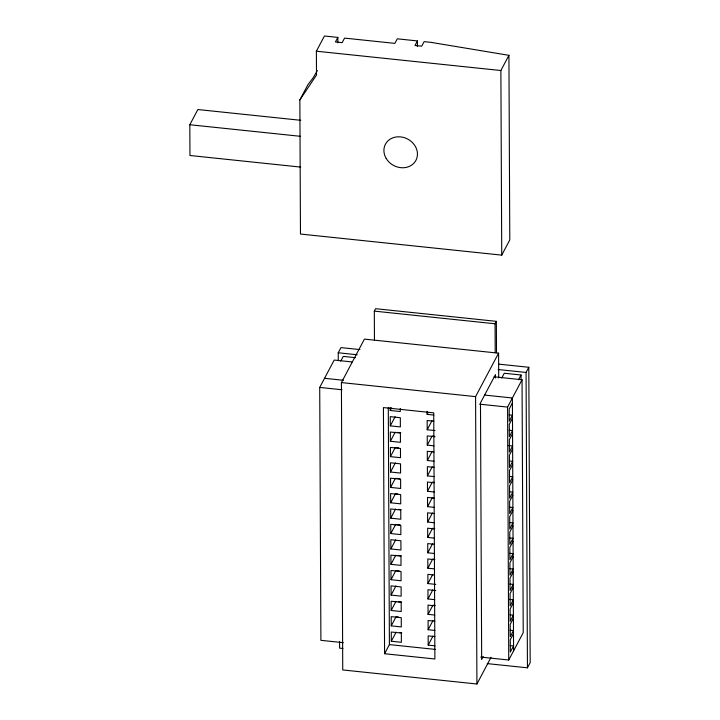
<?xml version="1.0" encoding="UTF-8"?>
<svg xmlns="http://www.w3.org/2000/svg" width="720" height="720" viewBox="0 0 720 720"><rect width="100%" height="100%" fill="white"/><g stroke="black" fill="none" stroke-linecap="round" stroke-linejoin="round"><path stroke-width="1.08" d="M300.654 167.094L189.963 155.493L189.819 124.731L197.865 109.53L300.735 120.303M337.851 37.404L335.439 41.967L342.144 42.669L344.565 38.106L394.875 43.38L397.287 38.817L417.42 40.932L414.999 45.486L421.713 46.188L424.125 41.634L430.83 42.336L508.923 55.323L509.787 239.931L501.741 255.132L300.474 234.045L299.853 99.936L316.503 75.051L316.386 51.201L324.432 36L337.851 37.404L337.878 42.831M299.853 99.936L307.899 84.744L313.173 77.805L317.376 70.569M343.26 642.672L320.895 640.332L319.716 387.423L334.197 360.063L352.089 361.944M338.265 360.639L338.229 352.773L340.965 347.607L359.973 349.596M340.758 361.125L343.269 356.382L355.572 357.669M501.741 255.132L500.877 70.524L508.923 55.323M374.454 340.011L374.319 311.121L375.606 308.691L496.359 321.345L496.512 352.728M491.04 657.333L476.919 684L342.738 669.942L341.406 382.572L364.419 339.111L498.591 353.169L498.708 377.865M400.284 408.465L400.293 411.543L390.231 410.49L391.68 407.754M390.303 425.871L390.258 416.646L400.32 417.699L400.365 426.924L390.303 425.871L395.127 416.754M390.375 441.261L390.33 432.027L400.392 433.08L400.437 442.314L390.375 441.261L395.199 432.144M390.447 456.642L390.402 447.408L400.464 448.47L400.509 457.695L390.447 456.642L395.271 447.525L398.628 447.876M390.519 472.023L390.474 462.798L400.536 463.851L400.581 473.076L390.519 472.023L395.343 462.906M433.836 415.062L427.131 414.36L428.094 412.533M390.591 487.413L390.546 478.179L400.608 479.232L400.653 488.466L390.591 487.413L395.415 478.287M435.024 430.56L427.203 429.741L432.027 420.624M390.663 502.794L390.618 493.56L400.68 494.613L400.725 503.847L390.663 502.794L395.487 493.677L397.728 493.911M433.98 445.824L427.275 445.122L432.099 436.005L434.34 436.239M390.735 518.175L390.69 508.95L400.752 510.003L400.797 519.228L390.735 518.175L395.559 509.058M495.207 352.665L495.072 323.775L496.359 321.345M434.052 461.214L427.347 460.503L432.171 451.386M390.807 533.565L390.762 524.331L400.824 525.384L400.869 534.618L390.807 533.565L395.631 524.439M434.124 476.595L427.419 475.893L432.243 466.776M390.879 548.946L390.834 539.712L400.896 540.765L400.941 549.999L390.879 548.946L395.703 539.829M476.919 684L475.578 396.63L498.591 353.169M434.196 491.976L427.491 491.274L432.315 482.157L434.556 482.391M390.951 564.327L390.906 555.102L400.968 556.155L401.013 565.38L390.951 564.327L395.775 555.21M434.268 507.357L427.563 506.655L432.387 497.538M391.023 579.708L390.978 570.483L401.04 571.536L401.085 580.77L391.023 579.708L395.847 570.591L399.204 570.942M501.768 377.991L504.279 373.248L521.055 375.003L521.073 379.395M434.34 522.747L427.635 522.045L432.459 512.928M391.095 595.098L391.05 585.864L401.112 586.917L401.157 596.151L391.095 595.098L395.919 585.981M434.412 538.128L427.707 537.426L432.531 528.309L434.763 528.543M391.167 610.479L391.122 601.254L401.184 602.307L401.229 611.532L391.167 610.479L395.991 601.362M518.535 379.755L521.055 375.003M434.484 553.509L427.779 552.807L432.603 543.69M391.239 625.86L391.194 616.635L401.256 617.688L401.301 626.922L391.239 625.86L396.063 616.743L398.295 616.977M480.789 657.081L508.743 660.006L507.564 407.097L522.045 379.746L494.091 376.812M487.197 663.606L527.445 667.818L526.068 372.456L528.804 367.281L498.618 364.122M512.415 402.903L509.193 408.978L509.247 421.29L512.469 415.206L509.112 414.855M434.556 568.899L427.851 568.197L432.675 559.08L434.907 559.314M384.579 653.724L383.427 407.583L433.746 412.857L434.889 658.989L384.579 653.724L389.403 644.607L388.296 407.457M391.311 641.25L391.266 632.016L401.328 633.069L401.373 642.303L391.311 641.25L396.135 632.133M512.487 418.284L509.265 424.368L509.319 436.671L512.541 430.596L509.184 430.245M435.744 584.397L427.914 583.578L432.747 574.461M512.559 433.674L509.337 439.749L509.391 452.052L512.613 445.977L508.14 445.509M434.7 599.661L427.986 598.959L432.819 589.842M512.631 449.055L509.409 455.13L509.463 467.442L512.685 461.358L509.328 461.007M434.772 615.051L428.058 614.349L432.891 605.223L435.123 605.457M512.703 464.436L509.481 470.52L509.535 482.823L512.757 476.748L509.4 476.397M434.844 630.432L428.13 629.73L432.963 620.613M512.766 479.817L509.553 485.901L509.607 498.204L512.829 492.129L509.472 491.778M434.916 645.813L428.202 645.111L433.035 635.994M512.838 495.207L509.625 501.282L509.679 513.594L512.901 507.51L509.544 507.159M512.91 510.588L509.697 516.663L509.751 528.975L512.973 522.9L509.616 522.54M512.982 525.969L509.769 532.053L509.823 544.356L513.045 538.281L509.688 537.93M513.054 541.359L509.841 547.434L509.895 559.746L513.117 553.662L509.76 553.311M513.126 556.74L509.913 562.815L509.967 575.127L513.189 569.043L509.832 568.692M513.198 572.121L509.985 578.205L510.039 590.508L513.261 584.433L509.904 584.082M513.27 587.511L510.057 593.586L510.111 605.898L513.333 599.814L508.86 599.346M483.219 656.577L481.671 659.502L480.474 402.894L495.441 374.634L495.459 377.991M513.342 602.892L510.129 608.967L510.183 621.279L513.405 615.195L510.048 614.844M513.414 618.273L510.201 624.357L510.255 636.66L513.477 630.585L510.12 630.234M513.486 633.663L510.273 639.738L510.327 652.041L513.549 645.966L510.192 645.615M508.743 660.006L523.224 632.655L522.045 379.746M527.445 667.818L530.181 662.652L528.804 367.281M316.386 51.201L500.877 70.524M189.819 124.731L300.51 136.323M374.319 311.121L495.072 323.775M338.229 352.773L357.237 354.762M498.114 369.522L526.068 372.456M324.549 378.306L343.557 380.295M484.434 395.055L512.388 397.98L513.567 650.889M341.406 382.572L475.578 396.63M319.716 387.423L342.081 389.763M479.61 404.172L507.564 407.097M433.863 421.209L427.158 420.507L427.203 429.741M397.44 432.378L400.797 432.729M435.06 436.716L427.23 435.897L427.275 445.122M434.007 451.98L427.302 451.278L427.347 460.503M434.079 467.361L427.374 466.659L427.419 475.893M396.54 478.413L399.888 478.764M434.151 482.751L427.446 482.04L427.491 491.274M434.223 498.132L427.518 497.43L427.563 506.655M398.916 509.409L401.148 509.643M434.295 513.513L427.59 512.811L427.635 522.045M396.747 524.556L400.104 524.907M434.367 528.903L427.662 528.192L427.707 537.426M434.439 544.284L427.734 543.582L427.779 552.807M398.016 555.444L401.364 555.795M434.511 559.665L427.806 558.963L427.851 568.197M434.583 575.046L427.878 574.344L427.914 583.578M435.771 590.553L427.95 589.734L427.986 598.959M398.232 601.596L401.58 601.947M434.727 605.817L428.022 605.115L428.058 614.349M434.799 621.198L428.094 620.496L428.13 629.73M399.492 632.484L401.724 632.718M434.871 636.588L428.166 635.886L428.202 645.111M389.403 644.607L435.249 649.404M342.954 648.495L339.606 648.144L339.57 641.403M427.113 411.282L427.131 414.36M417.42 40.932L417.447 46.53M390.213 407.412L390.231 410.49M386.19 158.454A17.244 14.949 27.9 0 0 415.242 161.496A17.244 14.949 27.9 0 0 400.608 136.899A17.244 14.949 27.9 0 0 386.19 158.454"/></g></svg>
